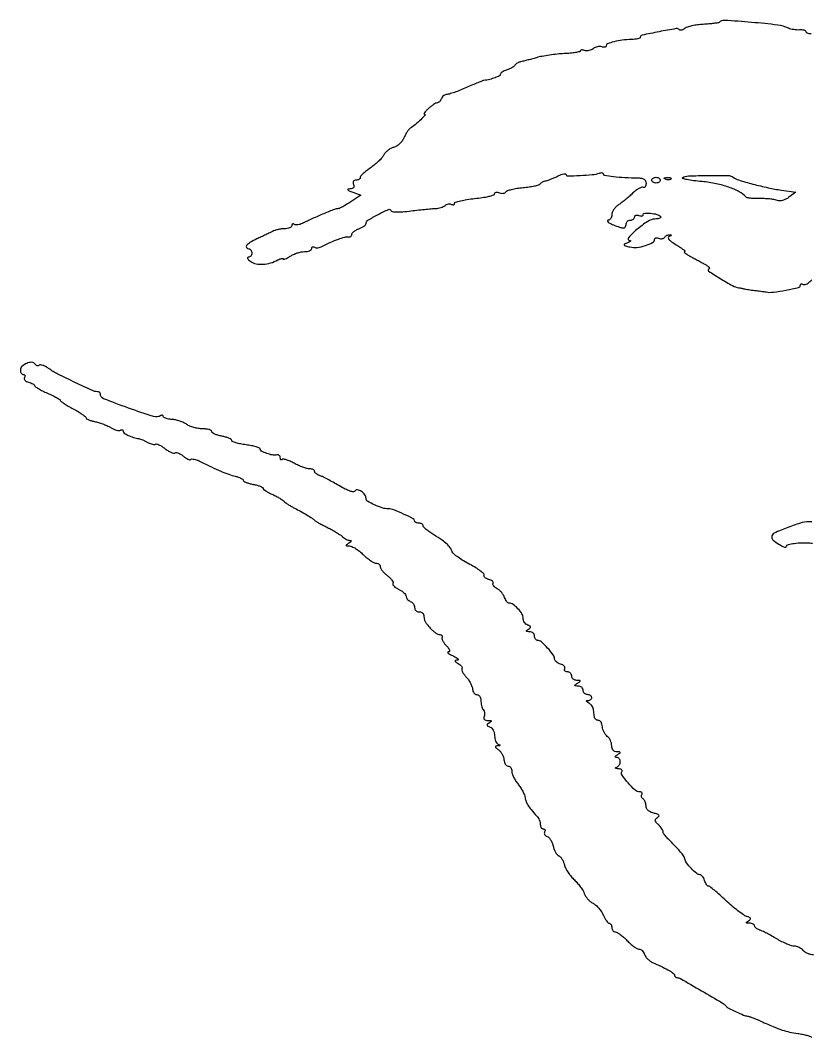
# Model space of a CAD drawing. Extents: x 0 to 522, y 1 to 366.
# Drawn here: x 0 to 276.6, y 10 to 365.9 of the extents above; entities that cross this region are included whole.
import ezdxf

# ---------------------------------------------------------------- set-up
doc = ezdxf.new("R2010")
doc.units = 0

msp = doc.modelspace()

# ---------------------------------------------------------------- linework, layer by layer
for points in [[(276.75, 361.156062, -0.043872), (276.080057, 361.202725, -0.064354), (275.514063, 361.369015, -0.085037), (275.131534, 361.621806, -0.207183), (275, 361.925613, 0.258196), (274.837163, 362.219927, 0.072446), (274.339063, 362.439652, 0.053633), (273.612004, 362.559706, 0.033721), (272.75, 362.550281, -0.033542), (271.770559, 362.539223, -0.024454), (270.687474, 362.653003, -0.024874), (269.666766, 362.863425, -0.048751), (268.888209, 363.148033, 0.082271), (265.104627, 364.25128, 0.008766), (255.957751, 365.187686, 0.00492), (246.384761, 365.903622, 0.215811), (244.543146, 365.209813, -0.158511), (244.17351, 365.021589, -0.007147), (242.743192, 364.81668, -0.01138), (241.013007, 364.63392, -0.007844), (239.046533, 364.50238, 0.018806), (237.015841, 364.321761, 0.021292), (235.087752, 363.992983, 0.02109), (233.487981, 363.578275, 0.099553), (232.657587, 363.130786, -0.046947), (232.09922, 362.749688, -0.063162), (231.531038, 362.523463, -0.079014), (231.03937, 362.476584, -0.182682), (230.706483, 362.62685, 0.243131), (229.514282, 363.006632, 0.005735), (223.567796, 361.924035, 0.004964), (217.594129, 360.70389, 0.353564), (217, 359.968721, -0.306897), (216.821459, 359.705237, -0.034842), (216.099435, 359.473911, -0.032613), (215.109253, 359.298642, -0.020394), (213.934248, 359.217194, 0.024021), (210.700945, 358.969499, 0.030966), (207.774192, 358.417534, 0.029123), (205.517283, 357.703174, 0.310987), (205, 356.95193, -0.204808), (204.876099, 356.662137, -0.141293), (204.555634, 356.49448, -0.091803), (204.066769, 356.485586, -0.050419), (203.487265, 356.64326, 0.088665), (202.79963, 356.775178, 0.056251), (201.985753, 356.693755, 0.054331), (201.176329, 356.424935, 0.065975), (200.5, 356, -0.065975), (199.823671, 355.575065, -0.054331), (199.014247, 355.306245, -0.056251), (198.20037, 355.224822, -0.088665), (197.512735, 355.35674, 0.040082), (196.932789, 355.52746, 0.074435), (196.444226, 355.555618, 0.121467), (196.122415, 355.44439, 0.254171), (195.999522, 355.218615, -0.349005), (195.765164, 354.924162, -0.014356), (194.349154, 354.639676, -0.019594), (192.535407, 354.401861, -0.011985), (190.381918, 354.256877, 0.014741), (187.929308, 354.078169, 0.010565), (185.200932, 353.73992, 0.010683), (182.614189, 353.306957, 0.022477), (180.632396, 352.838431, -0.002686), (178.947648, 352.369029, -0.002912), (177.302673, 351.930495, -0.00274), (175.88865, 351.570601, -0.014154), (175.100106, 351.398039, 0.049113), (174.520131, 351.227943, 0.038971), (173.93515, 350.937145, 0.040241), (173.431098, 350.577548, 0.074757), (173.100106, 350.201265, -0.091282), (172.718573, 349.79521, -0.028491), (172.015344, 349.336988, -0.027414), (171.155331, 348.904756, -0.027108), (170.25, 348.567394, 0.031296), (169.388542, 348.238144, 0.042134), (168.660937, 347.829377, 0.048299), (168.150237, 347.405642, 0.197945), (168, 347.04102, -0.280495), (167.665222, 346.491208, -0.028497), (166.208864, 345.84093, -0.030813), (164.324713, 345.255283, -0.025294), (162.254498, 344.858905, 0.058772), (161.751782, 344.727318, 0.002843), (160.142895, 344.08638, 0.004601), (158.239327, 343.29501, 0.003298), (156.12557, 342.376828, -0.008884), (153.964667, 341.466723, -0.010936), (151.916585, 340.698193, -0.00946), (150.179043, 340.125868, -0.074959), (149.344185, 340, 0.095466), (148.763306, 339.888071, 0.066849), (148.18144, 339.559375, 0.064516), (147.68683, 339.073428, 0.074882), (147.361626, 338.5, -0.050522), (147.072081, 337.926253, -0.05519), (146.680501, 337.440625, -0.062321), (146.251204, 337.109194, -0.134038), (145.851198, 337, 0.121092), (145.358474, 336.878894, 0.02342), (144.560371, 336.4125, 0.023671), (143.660075, 335.765659, 0.019921), (142.769625, 335, 0.018404), (142.003118, 334.231297, 0.042268), (141.500696, 333.5875, 0.093042), (141.327338, 333.168912, 0.476256), (141.464448, 333, -0.649264), (141.60953, 332.674319, -0.016956), (140.143896, 331.152349, -0.020103), (138.275303, 329.47963, -0.028622), (136.478944, 328.162395, 0.08261), (136.007592, 327.731723, 0.021493), (135.406811, 326.89487, 0.021251), (134.795433, 325.868356, 0.020269), (134.262952, 324.777588, -0.057723), (133.628035, 323.691278, -0.045223), (132.712317, 322.67751, -0.046536), (131.670809, 321.88117, -0.078629), (130.662187, 321.45135, 0.062112), (129.655429, 321.060901, 0.04167), (128.619827, 320.386356, 0.041699), (127.711465, 319.550306, 0.062644), (127.08787, 318.673763, -0.056489), (126.400646, 317.682252, -0.022003), (125.246341, 316.474905, -0.021446), (123.86991, 315.265317, -0.024905), (122.459691, 314.240807, 0.018667), (121.134697, 313.303229, 0.025258), (120.016284, 312.354202, 0.023928), (119.193179, 311.503296, 0.182214), (119, 310.990807, -0.146541), (118.886831, 310.612964, -0.099139), (118.568594, 310.291049, -0.082995), (118.092815, 310.074054, -0.065667), (117.531385, 310, 0.094119), (116.972145, 309.893789, 0.166113), (116.617923, 309.592642, 0.151899), (116.503306, 309.114961, 0.075244), (116.638374, 308.5, -0.086586), (116.76661, 307.846147, -0.177496), (116.599512, 307.358953, -0.152814), (116.130646, 307.047883, -0.060073), (115.356989, 306.921053, 0.053367), (114.702809, 306.822772, 0.556869), (114.637635, 306.611215, 0.115964), (115.072116, 306.299367, 0.010549), (116.323462, 305.813232), (119.146924, 304.784359), (115.626516, 302.392179, -0.012473), (114.203388, 301.476174, -0.015657), (112.838751, 300.702703, -0.013852), (111.670061, 300.128567, -0.107646), (111.079805, 300, 0.094976), (109.948245, 299.783101, 0.00417), (106.216386, 298.261701, 0.007746), (102.256242, 296.53607, 0.010253), (98.709323, 294.836092, -0.043793), (97.953243, 294.534182, -0.044977), (97.162856, 294.371913, -0.049145), (96.454601, 294.361724, -0.11798), (95.959323, 294.52514, 0.087161), (95.592979, 294.671331, 0.166026), (95.281801, 294.632785, 0.17885), (95.074461, 294.416612, 0.103009), (95, 294.059017, -0.218218), (94.814307, 293.6538, -0.078322), (94.261639, 293.311086, -0.059552), (93.448862, 293.077557, -0.040227), (92.486431, 293, 0.031869), (91.396966, 292.93049, 0.023212), (90.201147, 292.72048, 0.023599), (89.081365, 292.413642, 0.0467), (88.236431, 292.048443, -0.010895), (87.321164, 291.572511, -0.003276), (85.908514, 290.888081, -0.003281), (84.313058, 290.140753, -0.003556), (82.75, 289.434502, 0.03082), (80.518664, 288.275988, 0.089014), (79.21194, 287.134356, 0.345287), (79.20435, 286.392265, 0.233111), (80, 286, -0.148195), (80.381354, 285.884432, -0.098894), (80.70625, 285.559375, -0.082425), (80.925306, 285.073457, -0.064853), (81, 284.5, -0.080051), (80.907677, 283.927044, -0.091328), (80.640889, 283.440625, -0.100752), (80.243751, 283.115417, -0.121929), (79.777494, 283, 0.26503), (79.526236, 282.856757, 0.273372), (79.526009, 282.571401, 0.081361), (79.916337, 282.103513, 0.025543), (80.638086, 281.540941, 0.104261), (82.513109, 280.741021, 0.06317), (84.929419, 280.57331, 0.057024), (87.580848, 281.03063, 0.051714), (90.154701, 282.082794, -0.026059), (90.862858, 282.415567, -0.051633), (91.457944, 282.589273, -0.088471), (91.856304, 282.591007, -0.36465), (92, 282.420174, 0.46584), (92.16739, 282.279498, 0.050068), (92.72404, 282.435384, 0.034323), (93.518716, 282.811174, 0.017427), (94.464817, 283.38499, -0.039441), (95.593844, 284.003538, -0.02749), (96.950304, 284.525591, -0.027842), (98.315692, 284.884073, -0.050314), (99.464817, 285, 0.039873), (100.435545, 285.077536, 0.05914), (101.25529, 285.311086, 0.077781), (101.813006, 285.65375, 0.219581), (102, 286.059017, -0.103009), (102.074461, 286.416612, -0.17885), (102.281801, 286.632785, -0.166026), (102.592979, 286.671331, -0.087161), (102.959323, 286.52514, 0.119494), (103.454641, 286.363349, 0.049665), (104.162856, 286.378502, 0.045356), (104.953242, 286.548034, 0.043886), (105.709323, 286.858522, -0.013534), (108.627086, 288.269066, -0.019032), (111.306283, 289.3553, -0.018787), (113.53543, 290.068257, -0.111394), (114.75, 290.129168, 0.084215), (115.227312, 290.127387, 0.108885), (115.632812, 290.289921, 0.121399), (115.902555, 290.590701, 0.122973), (116, 290.980914, -0.174117), (116.171038, 291.457181, -0.050508), (116.734375, 292.014813, -0.044169), (117.54309, 292.557581, -0.034888), (118.5, 293, 0.027469), (119.457282, 293.425482, 0.037144), (120.265625, 293.918219, 0.040821), (120.84007, 294.40529, 0.199049), (121, 294.791108, -0.261106), (121.652722, 295.955812, -0.016243), (125.216851, 297.980907, -0.015728), (128.851275, 299.748939, -0.443684), (129.709315, 299.372055, 0.288373), (130.17475, 298.989841, 0.027032), (131.72083, 298.878374, 0.024899), (133.893268, 298.947627, 0.01083), (136.766724, 299.24556, -0.003245), (139.487875, 299.569495, -0.003702), (142.096062, 299.843289, -0.003356), (144.312596, 300.044382, -0.020809), (145.453914, 300.09252, 0.045226), (146.293796, 300.169103, 0.033123), (147.201723, 300.398561, 0.033759), (148.039332, 300.734335, 0.06107), (148.660109, 301.132878, -0.066395), (149.216831, 301.482015, -0.064467), (149.85115, 301.677385, -0.069706), (150.46374, 301.696281, -0.111768), (150.956195, 301.527073, 0.072604), (151.355536, 301.354161, 0.148601), (151.693382, 301.364765, 0.188652), (151.916509, 301.552451, 0.125283), (152, 301.880431, -0.327793), (152.311884, 302.305046, -0.01678), (154.05625, 302.788215, -0.021355), (156.316673, 303.23221, -0.013258), (159, 303.568659, 0.012982), (161.683352, 303.903609, 0.020932), (163.94375, 304.343026, 0.016184), (165.692586, 304.819933, 0.329228), (166, 305.236199, -0.205681), (166.136792, 305.554665, -0.141003), (166.490577, 305.738503, -0.091463), (167.030271, 305.747491, -0.050202), (167.67005, 305.573119, 0.060776), (168.354296, 305.402039, 0.069112), (169.029527, 305.411765, 0.079525), (169.593237, 305.593036, 0.137706), (169.95288, 305.923758, -0.176), (170.476255, 306.337376, -0.019515), (171.964508, 306.767481, -0.02188), (173.83718, 307.144279, -0.016046), (175.940477, 307.403689, 0.012862), (178.042433, 307.649358, 0.017806), (179.910445, 307.984802, 0.014466), (181.415036, 308.356535, 0.167707), (181.907647, 308.696061, -0.076852), (182.240804, 309.027216, -0.034179), (182.766621, 309.357353, -0.032808), (183.382284, 309.637273, -0.038022), (184, 309.818334, 0.031566), (184.760145, 310.030537, 0.009938), (185.867188, 310.441195, 0.009882), (187.087116, 310.949588, 0.010801), (188.25, 311.491689, -0.022602), (189.305208, 311.95361, -0.043382), (190.192187, 312.209355, -0.066904), (190.800972, 312.246171, -0.39293), (191, 312.032013, 0.417682), (191.514453, 311.523609, 0.006995), (195.92231, 311.637431, 0.014822), (200.195608, 311.934679, 0.059422), (202.75, 312.499977, -0.050586), (203.228785, 312.614819, -0.089821), (203.632812, 312.596693, -0.135903), (203.898255, 312.453693, -0.204402), (204, 312.215207, 0.369939), (204.420059, 311.725164, 0.008927), (207.612886, 311.28942, 0.015273), (211.57194, 310.943153, 0.009385), (216.25, 310.765647, -0.037937), (217.558768, 310.640948, -0.113067), (218.384209, 310.295833, -0.150797), (218.840773, 309.69559, -0.087958), (219, 308.797464, -0.0479), (218.933401, 308.103881, -0.104285), (218.726552, 307.613644, -0.181523), (218.421105, 307.402621, -0.202452), (218.069113, 307.457286, 0.227499), (217.531886, 307.51455, 0.040432), (216.58356, 307.088763, 0.036688), (215.466769, 306.363167, 0.02567), (214.319113, 305.394845, -0.009741), (213.0752, 304.275592, -0.007349), (211.667177, 303.093196, -0.007436), (210.310729, 302.020868, -0.017016), (209.25, 301.263532, 0.052262), (208.389276, 300.552502, 0.047136), (207.660937, 299.654995, 0.050077), (207.162905, 298.715513, 0.097148), (207, 297.88499, -0.0643), (206.906646, 297.16207, -0.080513), (206.632812, 296.544783, -0.096099), (206.226822, 296.125938, -0.147314), (205.75, 295.969591, 0.51109), (205.528922, 295.64749, 0.172684), (205.961281, 295.11874, 0.041312), (207.579783, 294.315279, 0.020331), (209.75, 293.553575, 0.032586), (210.837174, 293.297022, 0.135582), (211.500915, 293.365582, 0.210525), (211.870317, 293.736495, 0.092353), (212, 294.432612, -0.094638), (212.114264, 295.030893, -0.096802), (212.440625, 295.53958, -0.09891), (212.927638, 295.880096, -0.10362), (213.5, 296, 0.072144), (214.073208, 296.08314, 0.087143), (214.559375, 296.325178, 0.100435), (214.884389, 296.684847, 0.134459), (215, 297.106989, -0.158089), (215.121257, 297.480915, -0.151946), (215.440625, 297.719716, -0.112257), (215.926101, 297.77672, -0.06502), (216.5, 297.638374, 0.047273), (217.074761, 297.478108, 0.086759), (217.559375, 297.475989, 0.136604), (217.877165, 297.625692, 0.218121), (218, 297.893872, -0.397748), (218.532156, 298.457002, -0.03754), (220.613412, 298.418493, -0.038917), (222.824388, 298.035912, -0.13554), (224.071452, 297.324253, -0.312859), (224.128213, 297.005754, -0.176102), (223.839965, 296.713614, -0.072877), (223.136024, 296.497419, -0.029339), (222.131982, 296.402944, 0.139371), (219.581051, 295.579857, 0.028071), (215.733088, 292.683656, 0.038276), (212.884404, 289.87769, 0.623309), (213.283333, 288.929715, -0.151672), (213.549729, 288.829821, -0.434323), (213.565812, 288.654561, -0.096873), (213.222276, 288.393577, -0.02096), (212.536451, 288.09172, 0.017897), (211.442146, 287.618055, 0.436635), (211.35341, 287.334354, 0.19687), (211.697921, 287.065982, 0.006782), (213.379824, 286.619518, 0.09123), (215.796856, 286.464743, 0.047251), (218.765016, 287.10496, 0.046315), (221.294647, 288.172788, 0.276435), (222, 289.3511, -0.204801), (222.120235, 289.632328, -0.141295), (222.431218, 289.795034, -0.091806), (222.905618, 289.80367, -0.050421), (223.467975, 289.650663, 0.066719), (224.073335, 289.506898, 0.072258), (224.678351, 289.533742, 0.081026), (225.190464, 289.720854, 0.126981), (225.526992, 290.043674, -0.082344), (225.841373, 290.403647, -0.057834), (226.294267, 290.695888, -0.057079), (226.809595, 290.880196, -0.074043), (227.309017, 290.921053, -0.048485), (227.714374, 290.854353, -0.431863), (227.791295, 290.712024, -0.199192), (227.629193, 290.524609, -0.021866), (227.09914, 290.287432, 0.298644), (226.805055, 289.869659, 0.187576), (227.01025, 289.2857, 0.063509), (227.920582, 288.462468, 0.016009), (229.59914, 287.371503, -0.010841), (231.028846, 286.463152, -0.024471), (232.060372, 285.700551, -0.046706), (232.58457, 285.183132, -0.633262), (232.5, 284.998963, 0.517729), (232.396203, 284.848554, 0.127961), (232.601562, 284.552178, 0.038733), (233.259237, 284.069746, 0.014461), (234.25, 283.493839, 0.000077), (235.489477, 282.820786, 0.000048), (236.947366, 282.029604, 0.000048), (238.388251, 281.248006, 0.000086), (239.570819, 280.60694, -0.029364), (240.477866, 280.044195, -0.073353), (241.041424, 279.508079, -0.178404), (241.173619, 279.096542, -0.31119), (240.967047, 278.822349, 0.624982), (240.883731, 278.194226, 0.008888), (245.004438, 275.566217, 0.012528), (249.268465, 273.097038, 0.091753), (251.5, 272.36535, -0.010551), (251.955176, 272.294252, -0.006085), (252.5, 272.190478, -0.006078), (253.044673, 272.072937, -0.010121), (253.5, 271.959125, 0.022304), (254.044584, 271.837015, 0.005628), (254.940625, 271.688068, 0.005732), (255.969531, 271.54097, 0.005758), (257, 271.417736, -0.003556), (258.067069, 271.294888, -0.00291), (259.20625, 271.148789, -0.002939), (260.252478, 271.002154, -0.007734), (261, 270.881062, 0.074557), (263.610119, 270.809983, 0.017077), (267.98164, 271.496472, 0.009449), (272.399832, 272.432698, 0.348986), (273, 273.187848, -0.115984), (273.072671, 273.496913, -0.185547), (273.270068, 273.677881, -0.155651), (273.567876, 273.697641, -0.077908), (273.91938, 273.549826, 0.163911), (274.381589, 273.442265, 0.068447), (275.012017, 273.591854, 0.057548), (275.702537, 273.955412, 0.046485), (276.347952, 274.490809, -0.046266), (277.04362, 275.068408, -0.037249)], [(277.622445, 39, -0.055078), (276.620767, 39.110678, -0.043151), (275.57761, 39.440625, -0.044437), (274.649764, 39.925329, -0.077115), (274, 40.5, 0.062614), (273.38739, 41.074156, 0.04421), (272.57715, 41.559375, 0.04456), (271.704209, 41.890104, 0.06838), (270.904397, 42, -0.08012), (269.920981, 42.158601, -0.01843), (268.341008, 42.747279, -0.018585), (266.549988, 43.570139, -0.017191), (264.776841, 44.543929, 0.007254), (263.011097, 45.559832, 0.007582), (261.24226, 46.50881, 0.007331), (259.690775, 47.282507, 0.032926), (258.75, 47.66056, -0.0427), (258.080382, 47.944951, -0.051798), (257.514063, 48.324521, -0.060294), (257.125003, 48.736842, -0.160338), (257, 49.116631, 0.188689), (256.867535, 49.455149, 0.087824), (256.485937, 49.745009, 0.068088), (255.91971, 49.944316, 0.048471), (255.25, 50.015313, -0.014638), (254.350671, 50.049525, -0.28534), (254.134547, 50.204866, -0.3441), (254.19941, 50.438203, -0.018069), (254.882128, 50.905989, 0.048592), (255.489348, 51.378897, 0.318511), (255.560135, 51.736723, 0.19171), (255.223976, 52.063059, 0.021107), (254.195407, 52.43798, -0.073638), (253.084815, 52.980418, -0.012728), (251.184669, 54.356578, -0.013605), (249.022656, 56.103025, -0.011798), (246.851276, 58.047304, 0.006358), (244.777551, 59.945187, 0.009508), (242.913928, 61.545145, 0.005035), (241.313023, 62.840619, 0.169152), (240.855384, 63, -0.199157), (240.535336, 63.132744, -0.047251), (240.159989, 63.5875, -0.041419), (239.795842, 64.23424, -0.030681), (239.5, 65, 0.039709), (239.188321, 65.765398, 0.0497), (238.777735, 66.4125, 0.058089), (238.335507, 66.858844, 0.170109), (237.932612, 67, -0.175069), (236.723678, 67.436678, -0.028137), (234.858304, 69.172747, -0.030134), (233.187758, 71.136967, -0.12535), (232.593969, 72.560707, 0.113994), (232.308825, 73.289948, 0.016913), (231.367501, 74.57137, 0.018313), (230.128019, 76.031008, 0.014846), (228.697674, 77.505141, -0.011387), (227.281233, 78.944882, -0.015881), (226.086192, 80.300007, -0.012247), (225.170284, 81.464543, -0.161883), (225, 81.976709, 0.117092), (224.893985, 82.423202, 0.028194), (224.511735, 83.086781, 0.027418), (223.974056, 83.818341, 0.024195), (223.337821, 84.519322, -0.024247), (222.507144, 85.434724, -0.143033), (222.255024, 86.023986, -0.221361), (222.414703, 86.513117, -0.066593), (223.035666, 87.022043, 0.095587), (223.503342, 87.452662, 0.353325), (223.487191, 87.825995, 0.132999), (222.963155, 88.172217, 0.018376), (221.697845, 88.5397, -0.048528), (220.562173, 88.945118, -0.077509), (219.710412, 89.521078, -0.093967), (219.184842, 90.235695, -0.112153), (219, 91.049391, 0.050261), (218.924661, 91.796973, 0.047737), (218.701458, 92.528156, 0.051377), (218.373269, 93.137064, 0.105442), (217.983688, 93.510081, -0.090427), (217.639411, 93.820631, -0.095498), (217.434921, 94.22714, -0.099685), (217.401101, 94.665803, -0.108373), (217.542705, 95.069098, 0.124186), (217.654704, 95.423035, 0.188351), (217.556483, 95.726548, 0.149413), (217.250303, 95.931042, 0.073184), (216.781701, 96, -0.18708), (215.192527, 96.61617, -0.027903), (212.74687, 99.112042, -0.02537), (210.602727, 101.825585, -0.301563), (210.561677, 103.099796, 0.195846), (210.620155, 103.447169, 0.173542), (210.423205, 103.758756, 0.104886), (209.962489, 103.98384, 0.050499), (209.309017, 104.078947, -0.022138), (208.640403, 104.137859, -0.170249), (208.364004, 104.278058, -0.453622), (208.379663, 104.456346, -0.062064), (208.75, 104.662281, 0.087674), (209.227909, 104.960859, 0.065245), (209.632812, 105.434649, 0.064399), (209.906632, 106.004061, 0.080074), (210, 106.583333, 0.086757), (209.905223, 107.125447, 0.09314), (209.632812, 107.588352, 0.098871), (209.226876, 107.900837, 0.11214), (208.75, 108.015313, -0.066727), (208.295085, 108.081977, -0.405416), (208.1875, 108.269141, -0.167501), (208.378141, 108.559769, -0.021149), (209, 109, 0.011213), (209.830411, 109.563444, 0.309569), (209.916542, 109.798096, 0.327416), (209.728916, 109.952739, 0.011938), (208.75, 109.984687, -0.097685), (208.012147, 110.13695, -0.123244), (207.456252, 110.553875, -0.108103), (207.114676, 111.231897, -0.062907), (207, 112.139757, 0.062976), (206.885915, 113.041945, 0.047495), (206.546223, 113.982771, 0.0484), (206.046654, 114.819713, 0.076289), (205.455228, 115.40908, -0.073455), (204.851248, 116.004212, -0.043711), (204.314873, 116.862097, -0.042727), (203.920566, 117.832381, -0.056412), (203.742423, 118.769323, 0.055039), (203.582617, 119.622549, 0.070849), (203.245637, 120.344739, 0.086793), (202.791483, 120.831076, 0.163035), (202.287196, 121, -0.112833), (201.786398, 121.11447, -0.091784), (201.341395, 121.440625, -0.085888), (201.019981, 121.927057, -0.082538), (200.875, 122.5, 0.010662), (200.655651, 124.592111, 0.066935), (200.380653, 125.628115, 0.106688), (199.895213, 126.329073, 0.047237), (199, 127.021162, -0.021094), (198.380438, 127.450415, -0.168789), (198.19051, 127.735128, -0.408402), (198.296393, 127.919376, -0.065468), (198.75, 127.984687, 0.07833), (199.227511, 128.065963, 0.089546), (199.632812, 128.289252, 0.099425), (199.903888, 128.617406, 0.123684), (200, 129, 0.148195), (199.884432, 129.381354, 0.098894), (199.559375, 129.70625, 0.082425), (199.073457, 129.925306, 0.064853), (198.5, 130, -0.099038), (197.927543, 130.114514, -0.097945), (197.440625, 130.440625, -0.097945), (197.114514, 130.927543, -0.099038), (197, 131.5, 0.115601), (196.865641, 132.07337, 0.099524), (196.485938, 132.563873, 0.092453), (195.918312, 132.895896, 0.084232), (195.25, 133.015313, -0.011938), (194.271084, 133.047261, -0.327416), (194.083458, 133.201904, -0.309569), (194.169589, 133.436556, -0.011213), (195, 134, 0.011213), (195.830411, 134.563444, 0.309569), (195.916542, 134.798096, 0.327416), (195.728916, 134.952739, 0.011938), (194.75, 134.984687, -0.084232), (194.081688, 135.104104, -0.092453), (193.514062, 135.436127, -0.099524), (193.134359, 135.92663, -0.115601), (193, 136.5, 0.103052), (192.880765, 137.072373, 0.098802), (192.542039, 137.559375, 0.09695), (192.036055, 137.885705, 0.095165), (191.440983, 138, -0.071618), (190.893201, 138.078867, -0.147197), (190.533694, 138.313522, -0.189138), (190.415871, 138.661635, -0.127198), (190.541599, 139.067308, 0.189716), (190.622842, 139.517356, 0.133697), (190.391072, 139.982583, 0.092644), (189.857157, 140.395265, 0.054424), (189.100616, 140.683939, -0.0519), (188.297144, 140.985897, -0.060478), (187.617056, 141.435369, -0.070351), (187.154805, 141.956584, -0.147313), (187, 142.470609, 0.161088), (186.516159, 143.933425, 0.025087), (184.553441, 146.316219, 0.024113), (182.370142, 148.490761, 0.185891), (181.047749, 149, -0.141782), (180.648201, 149.115622, -0.099755), (180.307776, 149.440625, -0.084634), (180.078456, 149.926656, -0.068102), (180, 150.5, 0.115601), (179.865641, 151.07337, 0.099524), (179.485938, 151.563873, 0.092453), (178.918312, 151.895896, 0.084232), (178.25, 152.015313, -0.01627), (177.386181, 152.050998, -0.267807), (177.1563, 152.20731, -0.3555), (177.211835, 152.441503, -0.022469), (177.833846, 152.876149, 0.034191), (178.468719, 153.342289, 0.265879), (178.589781, 153.674583, 0.234956), (178.368061, 153.97747, 0.027745), (177.583846, 154.329452, -0.089795), (176.978344, 154.696963, -0.066615), (176.465255, 155.290131, -0.065469), (176.118412, 156.009341, -0.079819), (176, 156.746374, 0.141149), (175.567246, 158.248803, 0.048578), (174.170547, 160.055992, 0.04843), (172.468237, 161.545911, 0.156811), (171.055957, 162, -0.171573), (170.657473, 162.140885, -0.05759), (170.218808, 162.587812, -0.049279), (169.810612, 163.235238, -0.039202), (169.499663, 164.001061, 0.061162), (169.113582, 164.843995, 0.038354), (168.475282, 165.722487, 0.03808), (167.701365, 166.503022, 0.055591), (166.904267, 167.051235, -0.042333), (166.191506, 167.51416, -0.064263), (165.671615, 168.037785, -0.086964), (165.411253, 168.537922, -0.218391), (165.460744, 168.936483, 0.240644), (165.490192, 169.298046, 0.115153), (165.211955, 169.687504, 0.074358), (164.651308, 170.049016, 0.04215), (163.888137, 170.319002, -0.044751), (163.127354, 170.592595, -0.078436), (162.573085, 170.964683, -0.120223), (162.30549, 171.36981, -0.228352), (162.345371, 171.749804, 0.359612), (162.277287, 172.244207, 0.02399), (161.096653, 173.229698, 0.025864), (159.421143, 174.365834, 0.015533), (157.32685, 175.545789, -0.01587), (155.153852, 176.772017, -0.019958), (153.227602, 178.048971, -0.018483), (151.722573, 179.222535, -0.128257), (151.186817, 179.978677, 0.060569), (150.431305, 181.421762, 0.056663), (149.337216, 182.678052, 0.037431), (147.617619, 184.029988, 0.010603), (144.75, 185.868986, -0.016602), (143.313587, 186.814662, -0.023237), (142.101563, 187.759009, -0.020822), (141.197021, 188.601678, -0.197291), (141, 189.081559, 0.160334), (140.8847, 189.431877, 0.096665), (140.559375, 189.730208, 0.078256), (140.073653, 189.931695, 0.059325), (139.5, 190, -0.048967), (138.92597, 190.056352, -0.068966), (138.440625, 190.224454, -0.089147), (138.113832, 190.47235, -0.188177), (138, 190.7641, 0.282527), (137.521255, 191.543726, 0.009331), (134.097774, 193.200556, 0.015265), (130.688249, 194.648293, 0.093021), (128.814138, 195, -0.076226), (126.700619, 195.324093, -0.031292), (123.985801, 196.367332, -0.025057), (121.537828, 197.640357, -0.266329), (121, 198.578444, 0.152917), (120.583477, 199.908522, 0.087381), (119.387458, 201.11442, 0.109565), (118.052822, 201.673875, 0.308083), (117.173785, 201.282332, -0.280271), (116.582189, 200.981649, -0.060137), (115.403754, 201.216139, -0.039255), (113.727578, 201.914992, -0.014798), (111.5, 203.140851, 0.006166), (109.457408, 204.311291, 0.006832), (107.454688, 205.390727, 0.006383), (105.722911, 206.26588, 0.034771), (104.75, 206.660848, -0.042705), (104.080383, 206.945128, -0.051806), (103.514063, 207.324605, -0.060306), (103.125007, 207.736862, -0.16035), (103, 208.116631, 0.190916), (102.86632, 208.453971, 0.08826), (102.481587, 208.74051, 0.06808), (101.910597, 208.934899, 0.048083), (101.235191, 209, -0.068099), (100.319418, 209.125308, -0.018505), (98.923828, 209.570788, -0.018365), (97.362452, 210.199338, -0.018144), (95.844965, 210.943107, 0.018803), (94.411649, 211.643282, 0.027959), (93.105393, 212.136306, 0.026825), (92.045837, 212.408392, 0.250852), (91.609774, 212.276441, -0.137119), (91.378792, 212.14637, -0.260207), (91.179121, 212.201373, -0.149469), (91.042316, 212.454113, -0.049888), (91, 212.87717, 0.107795), (90.903378, 213.320135, 0.120841), (90.632812, 213.661622, 0.116896), (90.226905, 213.846556, 0.09639), (89.75, 213.847788, -0.095537), (88.222619, 213.849151, -0.039361), (86.219936, 214.403558, -0.035422), (84.446041, 215.194802, -0.276871), (84, 215.938557, 0.310836), (83.76069, 216.286311, 0.019984), (82.53125, 216.701064, 0.023557), (80.916465, 217.093312, 0.014827), (79, 217.405612, -0.015762), (77.083608, 217.721581, -0.024941), (75.46875, 218.12499, -0.022072), (74.248625, 218.554958, -0.306012), (74, 218.923152, 0.261103), (73.792161, 219.29402, 0.035435), (72.971875, 219.719355, 0.033377), (71.840965, 220.120397, 0.022156), (70.5, 220.434022, -0.02478), (69.159217, 220.755031, -0.036741), (68.028125, 221.178188, -0.040853), (67.217999, 221.634646, -0.248969), (67, 222.045313, 0.274928), (66.781089, 222.413344, 0.05359), (66.037236, 222.719561, 0.043333), (64.978326, 222.930722, 0.027562), (63.722506, 223, -0.039683), (62.306808, 223.112536, -0.028834), (60.762683, 223.451841, -0.029349), (59.325921, 223.948202, -0.05498), (58.24895, 224.538182, 0.046062), (57.189629, 225.143238, 0.025868), (55.809547, 225.686744, 0.025619), (54.346899, 226.095038, 0.037786), (53.028431, 226.288182, -0.025104), (51.869453, 226.428069, -0.038771), (50.891825, 226.675427, -0.044983), (50.195012, 226.982622, -0.272244), (50.001987, 227.309017, 0.12215), (49.935123, 227.575825, 0.18717), (49.756819, 227.72973, 0.150705), (49.487714, 227.741274, 0.074459), (49.170163, 227.605166, -0.218497), (46.593708, 227.28576, -0.009677), (37.850534, 230.243864, -0.008396), (29.139715, 233.546411, -0.307041), (28, 235.227404, 0.128224), (27.923178, 235.522042, 0.100735), (27.707034, 235.77305, 0.08925), (27.383706, 235.941819, 0.075906), (27.002668, 236, -0.107268), (25.252256, 236.379898, -0.003943), (19.06574, 239.257118, -0.007222), (13.143705, 242.173884, -0.033837), (9.887122, 244.124844, 0.028486), (8.835919, 244.769973, 0.041385), (7.83865, 245.204314, 0.048235), (7.021093, 245.397152, 0.234312), (6.582749, 245.249415, -0.139956), (6.26468, 245.07263, -0.128796), (5.89004, 245.082746, -0.106712), (5.513375, 245.286469, -0.074257), (5.195627, 245.653067, 0.259467), (4.071339, 246.263136, 0.094525), (2.232456, 245.89217, 0.088922), (0.575994, 244.842238, 0.210135), (0, 243.532224, 0.067352), (0.079254, 242.946537, 0.08414), (0.311086, 242.450091, 0.099583), (0.65517, 242.118099, 0.143218), (1.059017, 242, -0.119127), (1.409527, 241.915288, -0.186741), (1.613181, 241.686478, -0.153227), (1.631855, 241.340851, -0.076012), (1.458401, 240.932692, 0.189716), (1.377158, 240.482644, 0.133697), (1.608928, 240.017417, 0.092644), (2.142843, 239.604735, 0.054424), (2.899384, 239.316061, -0.027583), (3.703871, 239.057537, -0.039023), (4.382944, 238.734447, -0.044047), (4.864704, 238.397644, -0.221686), (5, 238.107488, 0.252972), (5.185025, 237.765188, 0.012331), (6.319093, 237.061996, 0.017545), (7.769652, 236.278392, 0.011506), (9.490528, 235.47412, -0.00902), (11.212295, 234.679836, -0.013997), (12.664745, 233.926887, -0.008187), (13.830543, 233.255328, -0.258971), (13.990528, 232.979114, 0.239545), (14.144579, 232.689191, 0.007085), (15.319093, 231.889134, 0.012709), (16.77466, 230.979812, 0.008251), (18.5, 230, -0.011056), (20.224388, 229.007895, -0.016621), (21.678125, 228.060769, -0.011524), (22.815926, 227.224677, -0.232569), (23, 226.850341, 0.270731), (23.179494, 226.543139, 0.028642), (23.954687, 226.162968, 0.029158), (25.004671, 225.791094, 0.019136), (26.25, 225.481294, -0.023684), (27.660803, 225.116678, -0.016521), (29.214547, 224.578729, -0.016706), (30.6734, 223.962351, -0.032902), (31.778246, 223.360279, 0.035363), (32.721762, 222.85212, 0.042425), (33.672709, 222.517298, 0.047509), (34.498421, 222.385066, 0.155593), (35.028246, 222.517457, -0.073858), (35.399963, 222.677308, -0.150344), (35.714547, 222.664789, -0.187988), (35.922497, 222.486099, -0.122937), (36, 222.175648, 0.250371), (36.361811, 221.498392, 0.036412), (37.766599, 220.700218, 0.037049), (39.583515, 219.99584, 0.036116), (41.5, 219.560079, -0.049514), (42.021587, 219.426717, -0.012863), (42.828564, 219.109075, -0.012951), (43.734078, 218.697488, -0.01289), (44.618517, 218.238952, 0.030501), (45.472079, 217.833884, 0.041736), (46.284748, 217.583668, 0.047898), (46.952, 217.503525, 0.205109), (47.315855, 217.649188, -0.274725), (47.701408, 217.747298, -0.037751), (48.509018, 217.440994, -0.034635), (49.49974, 216.890436, -0.022518), (50.564875, 216.127629, 0.028742), (51.656521, 215.366201, 0.038657), (52.728437, 214.815885, 0.043056), (53.64197, 214.522276, 0.197117), (54.180551, 214.611586, -0.17896), (54.680168, 214.712554, -0.057893), (55.419084, 214.507715, -0.049174), (56.255833, 214.067457, -0.038255), (57.069144, 213.437425, 0.032393), (57.859646, 212.810115, 0.048711), (58.627763, 212.381779, 0.061408), (59.267386, 212.191821, 0.242445), (59.646447, 212.313113, -0.209782), (60.058516, 212.473809, -0.04181), (60.860935, 212.37273, -0.037718), (61.844586, 212.085312, -0.027294), (62.890316, 211.625504, 0.006428), (66.87294, 209.672243, 0.01123), (70.227675, 208.171455, 0.013492), (73.023371, 207.083191, 0.028649), (75.25, 206.42612, -0.025273), (76.303364, 206.122988, -0.036727), (77.192188, 205.742833, -0.040628), (77.828077, 205.345231, -0.236991), (78, 205.002883, 0.270324), (78.199057, 204.661606, 0.031304), (79.028125, 204.258918, 0.030815), (80.158906, 203.874183, 0.020227), (81.5, 203.565978, -0.018411), (82.841211, 203.262869, -0.028337), (83.971875, 202.89352, -0.02735), (84.810378, 202.511921, -0.279189), (85, 202.198798, 0.222608), (85.164006, 201.848678, 0.024757), (85.88778, 201.303985, 0.026371), (86.86449, 200.714642, 0.018368), (88.022228, 200.150454, -0.015168), (89.26934, 199.552558, -0.013838), (90.517335, 198.862554, -0.014), (91.597834, 198.184033, -0.042958), (92.272228, 197.64468, 0.034016), (92.915612, 197.111014, 0.013152), (93.873717, 196.458146, 0.01295), (94.952838, 195.802539, 0.015619), (96, 195.245595, -0.011883), (98.096792, 194.150411, -0.010273), (100.244889, 192.904327, -0.009081), (102.106742, 191.725712, -0.053141), (103, 190.990427, 0.067094), (103.36921, 190.703353, 0.004591), (104.523644, 190.045853, 0.006494), (105.922031, 189.289965, 0.004827), (107.484745, 188.490427, -0.010433), (109.108309, 187.636656, -0.010495), (110.691622, 186.7175, -0.010358), (112.037099, 185.859487, -0.040899), (112.806173, 185.25, 0.038201), (113.40459, 184.770487, 0.033283), (114.096412, 184.362689, 0.034734), (114.774688, 184.078595, 0.078716), (115.321429, 183.984687, -0.112778), (115.666151, 183.901204, -0.371875), (115.749531, 183.70207, -0.142569), (115.539727, 183.394577, -0.028778), (115, 183, 0.010626), (114.162404, 182.433115, 0.301147), (114.072273, 182.200422, 0.33647), (114.252034, 182.047102, 0.012029), (115.215522, 182.015313, -0.110121), (116.076967, 181.815169, -0.028685), (117.328615, 181.123248, -0.027732), (118.69911, 180.149382, -0.025202), (120, 179, 0.021867), (121.282463, 177.851585, 0.02553), (122.597948, 176.88125, 0.025764), (123.776307, 176.186121, 0.120948), (124.534478, 176, -0.084838), (125.094128, 175.904353, -0.093429), (125.569503, 175.629096, -0.100431), (125.887422, 175.218982, -0.115317), (126, 174.737349, 0.132104), (126.164118, 174.12702, 0.0364), (126.728847, 173.29826, 0.034096), (127.531549, 172.417523, 0.029867), (128.481181, 171.611408, -0.031034), (129.392328, 170.834302, -0.046137), (130.075605, 170.039955, -0.056689), (130.462281, 169.340328, -0.240805), (130.424793, 168.878313, 0.261707), (130.407349, 168.459624, 0.077962), (130.796074, 167.921862, 0.056037), (131.503175, 167.353173, 0.034475), (132.443612, 166.843738, -0.037106), (133.421926, 166.307116, -0.04438), (134.249061, 165.659075, -0.050107), (134.82322, 165.00097, -0.155549), (135, 164.446474, 0.107133), (135.111444, 163.932321, 0.066505), (135.440625, 163.40694, 0.062088), (135.926504, 162.950425, 0.066052), (136.5, 162.638374, -0.081035), (137.073415, 162.303843, -0.065663), (137.559375, 161.782009, -0.06652), (137.887915, 161.159833, -0.088478), (138, 160.531385, 0.096942), (138.114397, 159.946902, 0.097427), (138.440625, 159.449844, 0.098422), (138.927588, 159.117025, 0.101174), (139.5, 159, -0.063837), (140.082786, 158.925289, -0.0743), (140.596094, 158.70625, -0.086036), (140.963515, 158.381843, -0.138752), (141.125, 158, 0.022105), (141.367055, 156.577584, 0.062338), (141.700147, 155.627716, 0.051722), (142.29192, 154.694518, 0.011749), (143.488973, 153.25, 0.030816), (144.335882, 152.388916, 0.033156), (145.262729, 151.660937, 0.0352), (146.134922, 151.150915, 0.115197), (146.781258, 151, -0.065289), (147.254759, 150.937907, -0.13746), (147.571303, 150.750737, -0.191318), (147.6838, 150.473538, -0.141186), (147.593597, 150.151444, 0.207146), (147.52487, 149.680981, 0.048745), (147.811999, 148.920164, 0.042244), (148.344448, 148.037364, 0.030726), (149.073536, 147.151444, -0.021355), (149.885641, 146.201479, -0.087661), (150.240648, 145.535494, -0.254021), (150.168373, 145.144204, -0.217236), (149.788955, 144.954896, 0.404028), (149.631785, 144.792117, 0.223208), (149.759881, 144.519524, 0.049722), (150.428722, 144.068857, 0.016043), (151.5, 143.536115, -0.02005), (152.559547, 142.998578, -0.067826), (153.178125, 142.533165, -0.294132), (153.244277, 142.234808, -0.293675), (153, 142.05081, 0.031637), (152.290382, 141.952593, 0.423646), (152.162783, 141.752887, 0.192961), (152.366005, 141.464659, 0.012058), (153.271032, 140.908131, -0.043258), (153.913383, 140.45566, -0.063978), (154.378929, 139.948741, -0.084961), (154.608434, 139.468221, -0.210437), (154.555613, 139.089983, 0.217059), (154.49918, 138.644784, 0.044628), (154.808254, 137.894154, 0.03945), (155.357064, 137.016162, 0.028135), (156.09877, 136.124358, -0.036239), (156.886546, 135.145345, -0.030491), (157.575836, 134.006228, -0.031595), (158.077069, 132.883938, -0.070537), (158.276993, 131.972914, 0.062465), (158.429865, 131.218601, 0.076245), (158.760067, 130.579544, 0.090299), (159.210173, 130.150392, 0.146398), (159.712804, 130, -0.112833), (160.213602, 129.88553, -0.091784), (160.658605, 129.559375, -0.085888), (160.980019, 129.072943, -0.082538), (161.125, 128.5, 0.006907), (161.301816, 126.682031, 0.036636), (161.48463, 125.699757, 0.065915), (161.752599, 125.04578, 0.066315), (162.181099, 124.485568, -0.119448), (162.402636, 124.122301, -0.060404), (162.504062, 123.592635, -0.054833), (162.479294, 122.989145, -0.05401), (162.32411, 122.402234, 0.101527), (162.226516, 121.81266, 0.179659), (162.413278, 121.363226, 0.144739), (162.890561, 121.081039, 0.059627), (163.643011, 120.984687, -0.016175), (164.545458, 120.948034, -0.242541), (164.805894, 120.788778, -0.377563), (164.763289, 120.54915, -0.026965), (164.166154, 120.123851, 0.034191), (163.531281, 119.657711, 0.265879), (163.410219, 119.325417, 0.234956), (163.631939, 119.02253, 0.027745), (164.416154, 118.670548, -0.116665), (165.022181, 118.25711, -0.065505), (165.534745, 117.522189, -0.059788), (165.882008, 116.596092, -0.0599), (166, 115.614718, 0.047455), (166.092637, 114.640859, 0.052754), (166.367188, 113.737618, 0.05973), (166.770846, 113.032311, 0.137898), (167.25, 112.662281, -0.018589), (167.802692, 112.414999, -0.373423), (167.868866, 112.25767, -0.292943), (167.718234, 112.134802, -0.014892), (167.05887, 112.078947, 0.049689), (166.422019, 111.980075, 0.403105), (166.281422, 111.751331, 0.168043), (166.499457, 111.394282, 0.014559), (167.353643, 110.730677, -0.066724), (168.030608, 110.081273, -0.043706), (168.628983, 109.178957, -0.043451), (169.065726, 108.177835, -0.062413), (169.257577, 107.230677, 0.055039), (169.417383, 106.377451, 0.070849), (169.754363, 105.655261, 0.086793), (170.208517, 105.168924, 0.163035), (170.712804, 105, -0.137353), (171.203662, 104.862566, -0.100207), (171.621886, 104.476263, -0.086154), (171.903442, 103.898459, -0.070501), (172, 103.217066, 0.084492), (172.14822, 102.346203, 0.028829), (172.643027, 101.158724, 0.027703), (173.351241, 99.886166, 0.028591), (174.189027, 98.713637, -0.025915), (175.049834, 97.522407, -0.022563), (175.826434, 96.193334, -0.023193), (176.419162, 94.92547, -0.059945), (176.689226, 93.954152, 0.050575), (177.042921, 92.583316, 0.052698), (177.661385, 91.331472, 0.033541), (178.752237, 89.839188, 0.008188), (180.75, 87.536725, -0.047846), (181.228548, 86.887797, -0.035229), (181.632812, 86.090699, -0.03593), (181.909783, 85.274394, -0.063907), (182, 84.571429, 0.065592), (182.079148, 83.970692, 0.082943), (182.311086, 83.461607, 0.099117), (182.655162, 83.12109, 0.146692), (183.059017, 83, -0.110022), (183.413498, 82.921043, -0.182842), (183.624118, 82.704175, -0.160356), (183.653933, 82.377772, -0.081847), (183.495635, 81.992937, 0.14275), (183.37698, 81.564189, 0.124022), (183.497359, 81.112359, 0.102296), (183.848034, 80.705235, 0.072492), (184.375511, 80.409397, -0.115462), (184.996252, 79.988076, -0.046865), (185.619268, 79.17009, -0.043102), (186.150818, 78.126509, -0.042212), (186.5, 77, 0.037024), (186.834831, 75.878855, 0.040232), (187.324314, 74.85156, 0.043901), (187.885573, 74.053323, 0.126626), (188.432428, 73.664303, -0.118971), (188.982758, 73.285181, -0.043346), (189.555095, 72.523002, -0.039956), (190.060574, 71.546311, -0.03797), (190.414396, 70.48505, 0.057487), (190.87273, 69.270151, 0.026807), (191.723711, 67.815092, 0.026133), (192.790935, 66.366804, 0.033077), (193.928327, 65.154287, -0.024754), (195.062666, 63.984629, -0.02215), (196.121065, 62.665792, -0.022761), (196.965132, 61.395483, -0.061977), (197.401823, 60.410112, 0.071269), (197.818187, 59.515654, 0.038875), (198.557827, 58.554075, 0.037803), (199.478873, 57.675428, 0.048758), (200.450625, 57.026425, -0.057855), (201.463012, 56.323394, -0.033573), (202.506732, 55.2707, -0.033141), (203.4239, 54.058548, -0.047231), (204.055375, 52.866313, 0.024445), (204.574259, 51.768634, 0.03353), (205.151994, 50.84198, 0.035457), (205.707794, 50.175934, 0.203881), (206.12132, 50, -0.166853), (206.456528, 49.884936, -0.095179), (206.741888, 49.559375, -0.076039), (206.934793, 49.07375, -0.056643), (207, 48.5, 0.082157), (207.094775, 47.927107, 0.092291), (207.368141, 47.440625, 0.100651), (207.775239, 47.115338, 0.118938), (208.253247, 47, -0.134586), (208.909665, 46.820052, -0.02459), (209.970112, 46.11875, -0.024872), (211.162048, 45.148555, -0.02034), (212.338013, 44, 0.021833), (213.520931, 42.851531, 0.026102), (214.733703, 41.88125, 0.026278), (215.820878, 41.184349, 0.1301), (216.517378, 41, -0.124833), (217.078067, 40.857798, -0.06971), (217.647968, 40.437052, -0.062541), (218.140442, 39.816364, -0.059689), (218.473472, 39.083581, 0.087471), (218.900629, 38.266741, 0.042421), (219.698857, 37.394495, 0.040347), (220.709314, 36.603391, 0.046156), (221.79086, 36.024642, -0.009993), (224.904507, 34.637604, -0.023712), (227.146123, 33.452067, -0.026285), (228.654617, 32.449778, -0.237254), (229, 31.762872, 0.113728), (229.067058, 31.471866, 0.100299), (229.25655, 31.224094, 0.093916), (229.539865, 31.057832, 0.086063), (229.873361, 31, -0.131194), (231.022462, 30.693209, -0.00131), (238.427378, 26.409917, -0.001978), (245.607356, 22.193502, -0.07999), (247, 21.033329, 0.096606), (247.892409, 20.338423, 0.008287), (250.508128, 19.067068, 0.009736), (253.146928, 17.900102, 0.06866), (254.5, 17.540443, -0.048928), (255.062929, 17.414281, -0.008615), (256.0875, 17.057054, -0.009263), (257.278111, 16.593567, -0.00821), (258.5, 16.068032, 0.004702), (263.557271, 13.850722, 0.019411), (266.676838, 12.658742, 0.028627), (269.235182, 11.953661, 0.021678), (272.106781, 11.465643, -0.017994), (273.804057, 11.190042, -0.023598), (275.327813, 10.810453, -0.022219), (276.535989, 10.388828, -0.160617), (277.001259, 9.997963, 0.18359)], [(277, 190.468833, 0.089408), (273.668774, 190.170338, 0.024848), (268.667457, 188.527404, 0.017918), (263.894043, 186.492825, 0.290819), (263, 185.085715, 0.224788), (263.501161, 184.027302, 0.034836), (265.445189, 182.649102, 0.036546), (267.451013, 181.620102, 0.428384), (268.175298, 181.933632, -0.248028), (268.821829, 182.514264, -0.025844), (270.891016, 182.920435, -0.028176), (273.50109, 183.144974, -0.02155), (276.366631, 183.105963, -0.066596), (277.208302, 182.944354, -0.171709)]]:
    msp.add_lwpolyline(points, format="xyb")
for points in [[(224, 310, -0.148195), (223.884432, 309.618646, -0.098894), (223.559375, 309.29375, -0.082425), (223.073457, 309.074694, -0.064853), (222.5, 309, -0.064853), (221.926543, 309.074694, -0.082425), (221.440625, 309.29375, -0.098894), (221.115568, 309.618646, -0.148195), (221, 310, -0.148195), (221.115568, 310.381354, -0.098894), (221.440625, 310.70625, -0.082425), (221.926543, 310.925306, -0.064853), (222.5, 311, -0.064853), (223.073457, 310.925306, -0.082425), (223.559375, 310.70625, -0.098894), (223.884432, 310.381354, -0.148195)], [(227.729167, 310.395833, -0.126455), (227.402231, 310.202593, -0.060344), (226.916927, 310.123424, -0.05415), (226.359369, 310.160852, -0.051402), (225.8125, 310.316886, -0.054073), (225.395823, 310.538436, -0.470617), (225.37858, 310.720685, -0.168741), (225.670344, 310.862007, -0.018894), (226.416667, 310.921053, -0.028489), (227.112848, 310.910055, -0.077125), (227.592839, 310.799335, -0.208169), (227.77538, 310.614691, -0.296942)], [(249.5, 311.012335, 0.091252), (251.344558, 310.064335, 0.008259), (256.350941, 308.645182, 0.011657), (261.767086, 307.340457, 0.018609), (266.453952, 306.507595), (271.407904, 305.816285), (268.986127, 303.989535, -0.040983), (267.905707, 303.305634, -0.052474), (266.811947, 302.871868, -0.060946), (265.816417, 302.720427, -0.117795), (265.032175, 302.883723, 0.067352), (264.158681, 303.159003, 0.015573), (262.628201, 303.374134, 0.015806), (260.835162, 303.512286, 0.014869), (259, 303.540828, -0.011811), (257.239749, 303.557441, -0.016677), (255.675, 303.661507, -0.012839), (254.403114, 303.821888, -0.175421), (254, 304.041285, 0.087124), (251.63923, 305.919008, 0.039567), (248.021597, 307.53029, 0.035043), (243.564633, 308.763159, 0.027501), (238.601543, 309.486995, -0.00893), (235.643819, 309.806761, -0.018176), (233.337212, 310.183504, -0.022144), (231.811868, 310.560877, -0.648473), (231.771866, 310.859005, -0.13017), (233.821735, 311.481199, -0.00679), (240.761073, 311.635472, -0.005912), (247.778809, 311.613196, -0.161827)]]:
    msp.add_lwpolyline(points, format="xyb", close=True)

doc.saveas('drawing.dxf')
